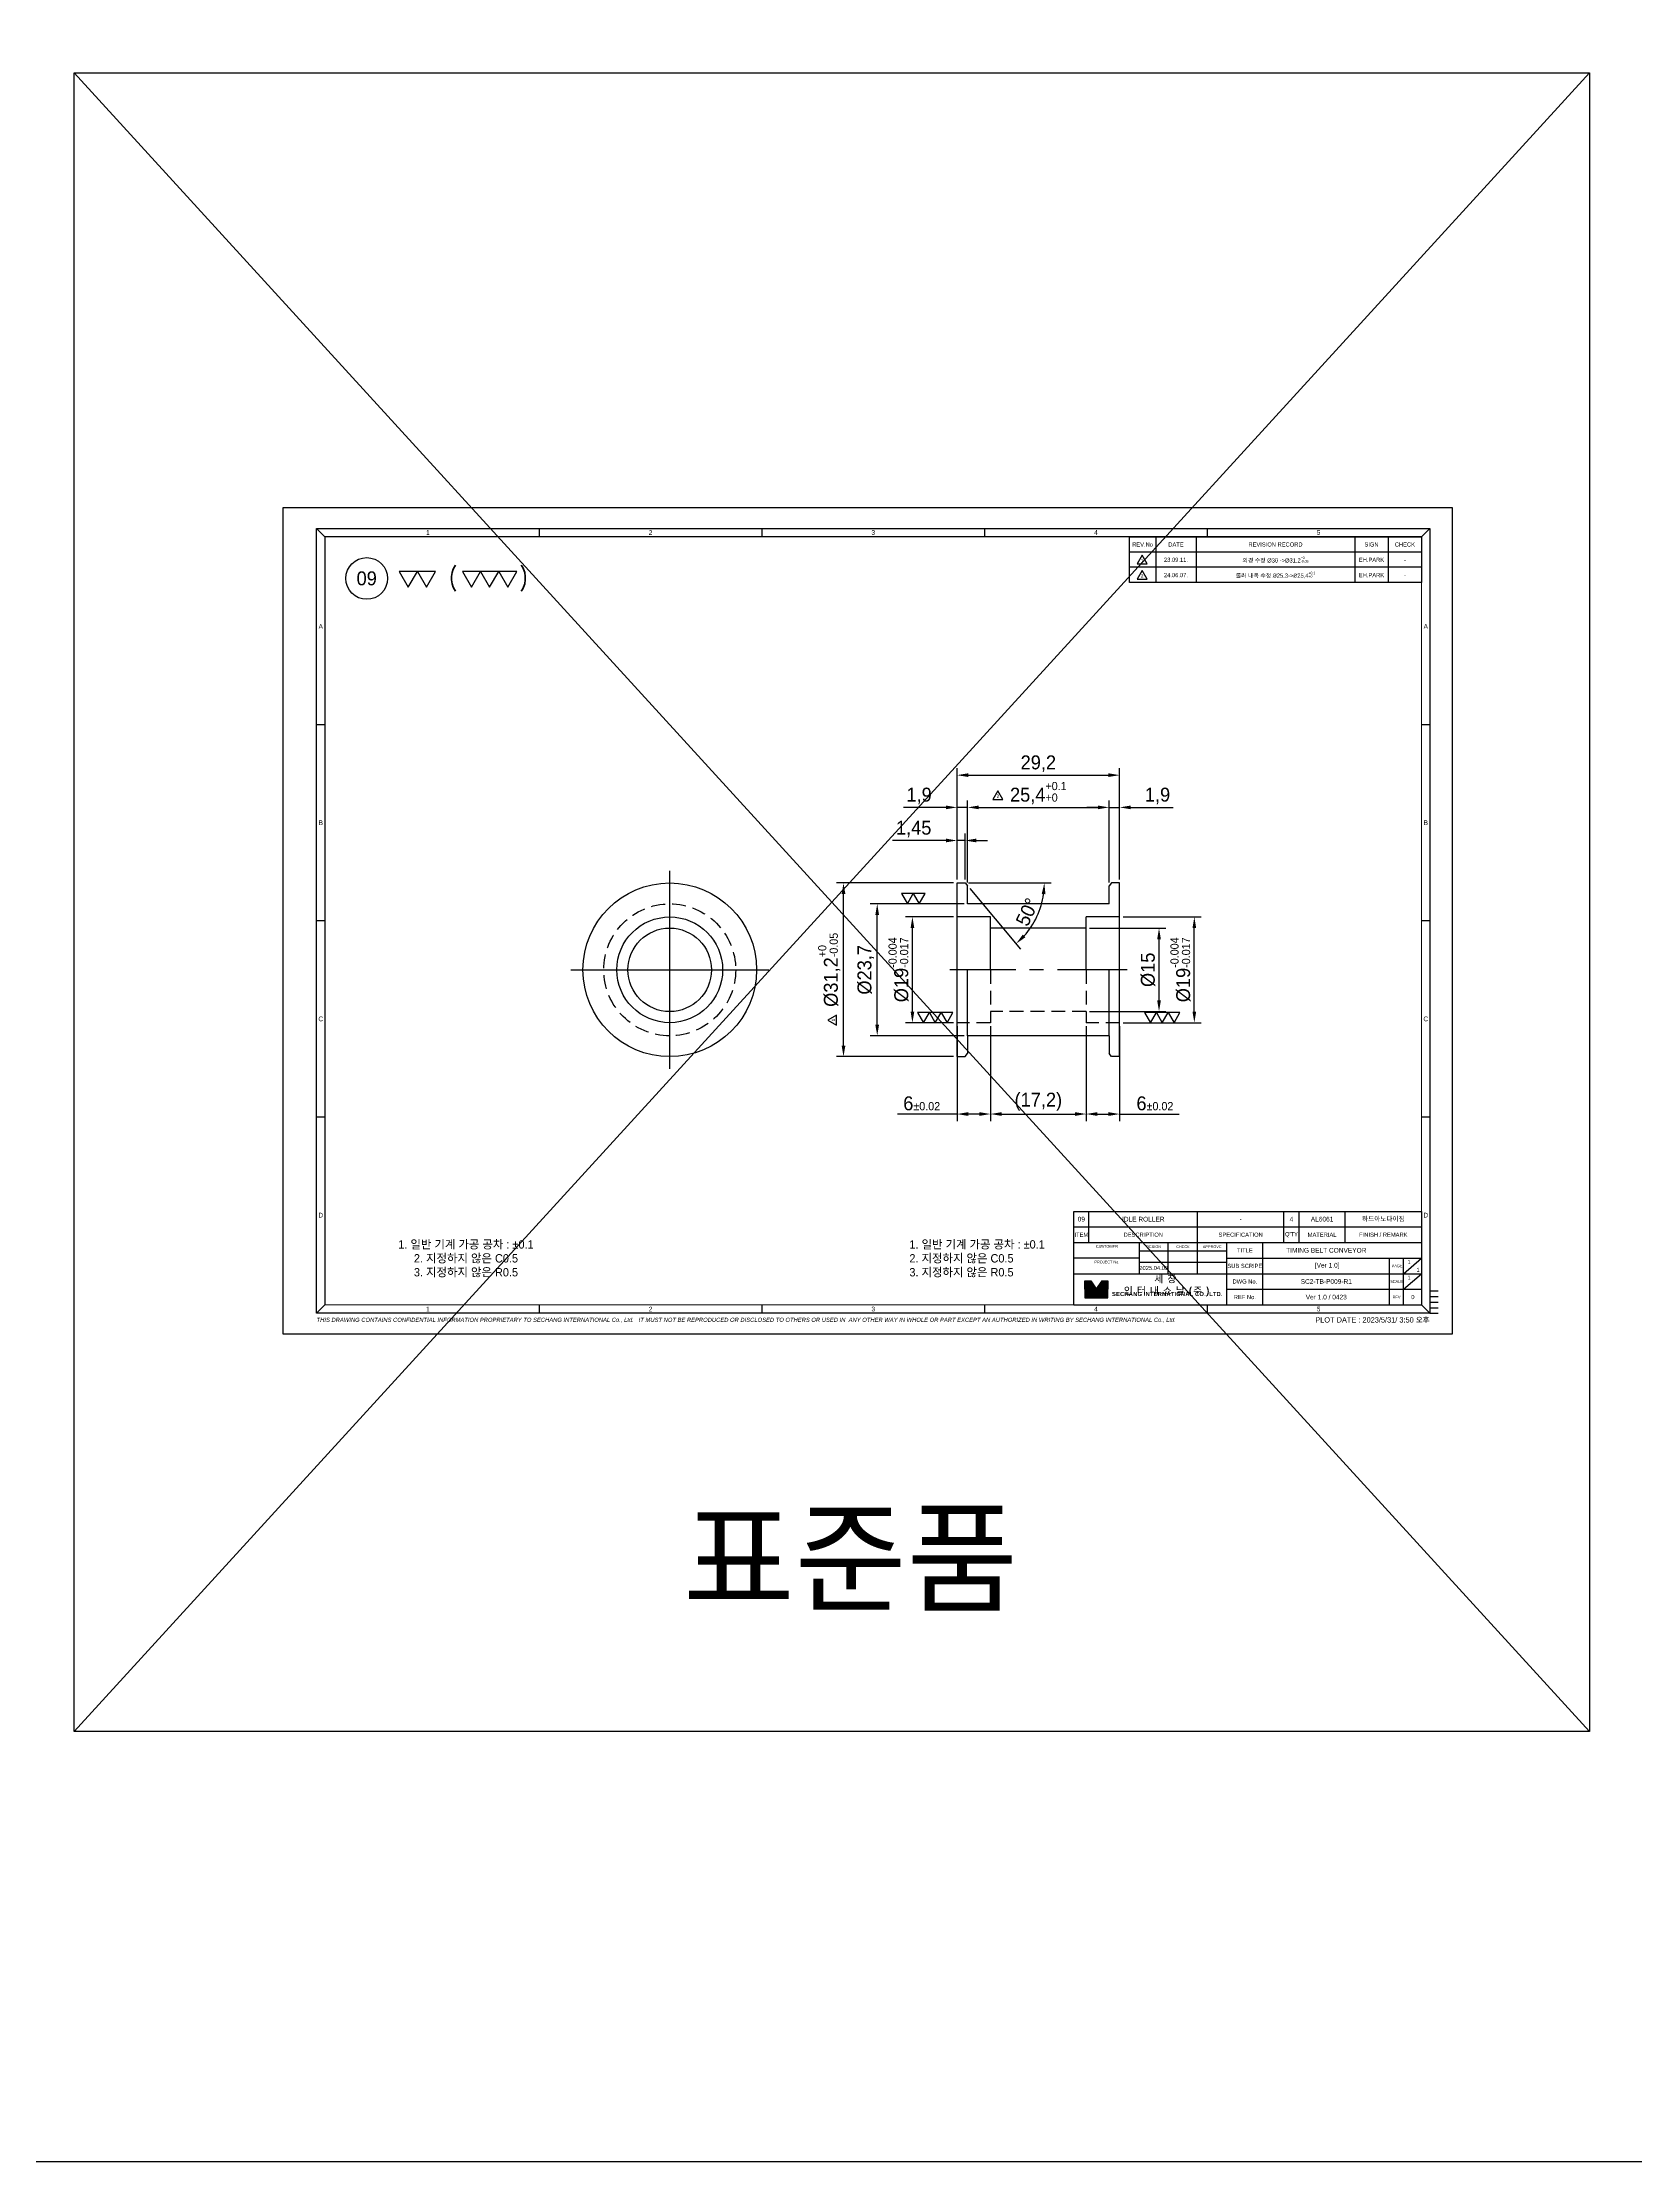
# Model space of a CAD drawing. Header units: inches. Extents: x 0 to 23821, y 0 to 11279.
# Drawn here: x 20790.7 to 21076.9, y 1770.5 to 2151.2 of the extents above; entities that cross this region are included whole.
import ezdxf
from ezdxf.enums import TextEntityAlignment as Align

# ---------------------------------------------------------------- set-up
doc = ezdxf.new("R2010")
doc.units = ezdxf.units.IN
doc.header["$LTSCALE"] = 10
doc.header["$MEASUREMENT"] = 0
for name, pattern in [('CENTER', [2, 1.25, -0.25, 0.25, -0.25]), ('HIDDEN', [0.375, 0.25, -0.125]), ('PHANTOM', [2.5, 1.25, -0.25, 0.25, -0.25, 0.25, -0.25])]:
    doc.linetypes.add(name, pattern=pattern)
doc.layers.get('Defpoints').update_dxf_attribs({"color": 8})
for name, color, linetype in [('11', 1, 'CENTER'), ('22', 2, 'HIDDEN'), ('66', 6, 'PHANTOM'), ('CENTER LINE', 1, 'CENTER'), ('D', 3, 'Continuous'), ('HIDDEN LINE', 4, 'HIDDEN'), ('T', 3, 'Continuous')]:
    doc.layers.add(name, color=color, linetype=linetype)
doc.styles.add('ROMANS', font='romans.shx', dxfattribs={"width": 0.9, "bigfont": 'whgtxt.shx'})
doc.styles.add('SCI', font='')
doc.styles.get('SCI').set_extended_font_data('Gulim')
doc.dimstyles.new('SCH', dxfattribs={"dimtxt": 2.5, "dimasz": 2, "dimexe": 1.25, "dimexo": 0.625, "dimtad": 1, "dimdec": 8, "dimtxsty": 'SCI', "dimcen": 2.5, "dimclrd": 4, "dimclre": 4, "dimclrt": 7, "dimadec": 8, "dimazin": 2, "dimtfac": 1, "dimtdec": 8, "dimtmove": 0, "dimatfit": 3, "dimfxl": 1, "dimarcsym": 0})

# ---------------------------------------------------------------- blocks, each defined once
blk = doc.blocks.new('*U638')
at = {"color": 2}
for points in [[(0, 0), (1.5, 2.6), (-1.5, 2.6)], [(3, 0), (4.5, 2.6), (1.5, 2.6)], [(10.49, 0), (11.99, 2.6), (8.99, 2.6)], [(13.49, 0), (14.99, 2.6), (11.99, 2.6)], [(16.49, 0), (17.99, 2.6), (14.99, 2.6)]]:
    blk.add_lwpolyline(points, close=True, dxfattribs=at)
at = {"color": 2, "style": 'ROMANS', "width": 0.8}
for s, p in [('(', (7.45, 1.73)), (')', (19.11, 1.73))]:
    blk.add_text(s, height=2.84, dxfattribs=at).set_placement(p, align=Align.MIDDLE_CENTER)
blk = doc.blocks.new('SECHANG TITLE')
h = blk.add_hatch(color=162)
h.dxf.hatch_style = 1
h.paths.add_polyline_path([(6.08, -25.11), (4.21, -25.11), (4.21, -27.9), (7.94, -27.9)])
h.paths.add_polyline_path([(12.06, -25.11), (10.19, -25.11), (8.33, -27.9), (12.06, -27.9)])
h.paths.add_polyline_path([(12.06, -28.1), (4.21, -28.1), (4.21, -30.89), (12.06, -30.89)])
at = {"color": 3}
for p, q in [((125, 0), (125, -33.6)), ((0, -5.6), (125, -5.6)), ((0, -33.6), (0, -5.6)), ((5.5, -11.2), (5.5, -5.6)), ((44.5, -22.4), (44.5, -5.6)), ((75.5, -11.2), (75.5, -5.6)), ((81, -11.2), (81, -5.6)), ((97.5, -11.2), (97.5, -5.6)), ((0, -11.2), (125, -11.2)), ((23.5, -11.2), (23.5, -22.4)), ((23.5, -14.2), (55, -14.2)), ((34, -22.4), (34, -11.2)), ((55, -33.6), (55, -11.2)), ((68, -33.6), (68, -11.2)), ((23.5, -16.8), (0, -16.8)), ((0, -22.4), (125, -22.4)), ((23.5, -18.3), (55, -18.3)), ((55, -16.8), (125, -16.8)), ((113.5, -33.6), (113.5, -16.8)), ((118.5, -22.4), (125, -16.8)), ((118.5, -33.6), (118.5, -16.8)), ((118.5, -28), (125, -22.4)), ((55, -28), (125, -28)), ((0, -33.6), (125, -33.6))]:
    blk.add_line(p, q, dxfattribs=at)
for p, q in [((4, -28), (4, -24.9)), ((4, -24.9), (6.19, -24.9)), ((4, -28), (4, -31.1)), ((4.21, -27.9), (4.21, -25.11)), ((4.21, -25.11), (6.08, -25.11)), ((7.94, -27.9), (4.21, -27.9)), ((12.06, -28.1), (4.21, -28.1)), ((4.21, -28.1), (4.21, -30.89)), ((6.08, -25.11), (7.94, -27.9)), ((6.19, -24.9), (8.13, -27.81)), ((10.08, -24.9), (8.13, -27.81)), ((10.19, -25.11), (8.33, -27.9)), ((12.06, -27.9), (8.33, -27.9)), ((10.08, -24.9), (12.27, -24.9)), ((10.19, -25.11), (12.06, -25.11)), ((12.06, -25.11), (12.06, -27.9)), ((12.06, -30.89), (12.06, -28.1)), ((12.27, -24.9), (12.27, -28)), ((12.27, -31.1), (12.27, -28)), ((4, -31.1), (12.27, -31.1)), ((4.21, -30.89), (12.06, -30.89))]:
    blk.add_line(p, q)
at = {"attachment_point": 5, "style": 'SCI'}
for s, insert, char_height, width in [("Q'TY", (78.25, -8.4), 1.5, 5.5), ('FINISH / REMARK', (111.25, -8.4), 1.5, 27.5), ('ITEM', (2.75, -8.4), 1.5, 5.5), (' CUSTOMER', (11.75, -12.6), 1, 23.5), ('DESCRIPTION', (25, -8.4), 1.5, 39), ('DESIGN', (28.75, -12.7), 1, 10.5), ('CHECK', (39.25, -12.7), 1, 10.5), ('APPROVE', (49.75, -12.7), 1, 10.5), ('SPECIFICATION', (60, -8.4), 1.5, 31), ('TITLE', (61.5, -14), 1.5, 13), ('MATERIAL', (89.25, -8.4), 1.5, 16.5), (' PROJECT No.', (11.75, -18.2), 1, 23.5), ('SUB SCRIPE', (61.5, -19.6), 1.5, 13), (' PAGE', (116, -19.6), 1, 5), ('{\\fGulim|b1|i0|c129|p50;\\T1.45;세창 인터내쇼날(주)}', (33.63, -26.75), 2.5, 38.7333), ('{\\fGulim|b1|i0|c129|p50;\\T1.05;SECHANG INTERNATIONAL CO., LTD.}', (33.63, -29.85), 1.5, 38.7333), ('DWG No.', (61.5, -25.2), 1.5, 13), ('REF No.', (61.5, -30.8), 1.5, 13), ('SCALE', (116, -25.2), 1, 5), ('REV', (116, -30.8), 1, 5)]:
    blk.add_mtext(s, dxfattribs=dict(at, insert=insert, char_height=char_height, width=width))
blk = doc.blocks.new('SECHANG REV')
at = {"color": 7}
blk.add_line((-52.5, 0), (-52.5, 5.5), dxfattribs=at)
blk.add_line((52.5, 0), (-52.5, 0))
at = {"color": 3}
for p, q in [((-43, 5.5), (-43, 0)), ((-28.5, 5.5), (-28.5, 0)), ((28.5, 5.5), (28.5, 0)), ((40.5, 5.5), (40.5, 0)), ((52.5, 5.5), (52.5, 0))]:
    blk.add_line(p, q, dxfattribs=at)
blk = doc.blocks.new('SECHANG A3')
at = {"color": 2}
for p, q in [((-198, 289.5), (-195, 286.5)), ((-118, 289.5), (-118, 286.5)), ((-38, 289.5), (-38, 286.5)), ((42, 289.5), (42, 286.5)), ((122, 289.5), (122, 286.5)), ((202, 289.5), (199, 286.5)), ((-195, 10.5), (-198, 7.5)), ((-118, 10.5), (-118, 7.5)), ((-38, 10.5), (-38, 7.5)), ((42, 10.5), (42, 7.5)), ((122, 10.5), (122, 7.5)), ((199, 10.5), (202, 7.5))]:
    blk.add_line(p, q, dxfattribs=at)
at = {"color": 3}
blk.add_line((94, 286.5), (199, 286.5), dxfattribs=at)
for p, q in [((-198, 219), (-195, 219)), ((199, 219), (202, 219)), ((-195, 148.5), (-198, 148.5)), ((202, 148.5), (199, 148.5)), ((-195, 78), (-198, 78)), ((202, 78), (199, 78)), ((202, 15.5), (205, 15.5))]:
    blk.add_line(p, q)
at = {"color": 1}
blk.add_lwpolyline([(-210, 297), (210, 297), (210, 0), (-210, 0)], close=True, dxfattribs=at)
at = {"color": 2}
blk.add_lwpolyline([(-198, 289.5), (202, 289.5), (202, 7.5), (-198, 7.5)], close=True, dxfattribs=at)
at = {"const_width": 0.4}
blk.add_lwpolyline([(-195, 286.5), (199, 286.5), (199, 10.5), (-195, 10.5)], close=True, dxfattribs=at)
at = {"layer": '11', "ltscale": 5}
blk.add_line((202, 11.5), (205, 11.5), dxfattribs=at)
at = {"layer": '22', "ltscale": 5}
blk.add_line((202, 13.5), (205, 13.5), dxfattribs=at)
at = {"layer": '66', "ltscale": 3}
blk.add_line((202, 9.5), (205, 9.5), dxfattribs=at)
at = {"layer": 'T'}
blk.add_line((202, 7.5), (205, 7.5), dxfattribs=at)
for name, p in [('SECHANG REV', (146.5, 281)), ('SECHANG TITLE', (74, 44.1))]:
    blk.add_blockref(name, p)
at = {"linetype": 'Continuous', "style": 'SCI'}
blk.add_text('PLOT DATE : 2023/5/31/ 3:50 오후', height=1.92, dxfattribs=at).set_placement((201.86, 4.16), align=Align.RIGHT)
at = {"color": 2, "style": 'SCI'}
for s, insert, char_height, width, attachment_point in [('1', (-158, 288), 1.7, 80, 5), ('2', (-78, 288), 1.7, 80, 5), ('3', (2, 288), 1.7, 80, 5), ('4', (82, 288), 1.7, 80, 5), ('5', (162, 288), 1.7, 80, 5), ('A', (-196.5, 254.25), 1.7, 3, 5), ('A', (200.5, 254.25), 1.7, 3, 5), ('B', (-196.5, 183.75), 1.7, 3, 5), ('B', (200.5, 183.75), 1.7, 3, 5), ('C', (-196.5, 113.25), 1.7, 3, 5), ('C', (200.5, 113.25), 1.7, 3, 5), ('D', (-196.5, 42.75), 1.7, 3, 5), ('D', (200.5, 42.75), 1.7, 3, 5), ('1. 일반 기계 가공 공차 : ±0.1\\P2. 지정하지 않은 C0.5\\P3. 지정하지 않은 R0.5', (14.98, 27.07), 3, 83.5818, 4), ('TIMING BELT CONVEYOR', (164.75, 30.1), 1.7, 45.5, 5), ('2025.04.03', (102.75, 23.75), 1.5, 10.5, 5), ('\\pi1.42726;1', (195.75, 23.1), 1.5, 3.25, 4), ('1', (-158, 9), 1.7, 80, 5), ('2', (-78, 9), 1.7, 80, 5), ('3', (2, 9), 1.7, 80, 5), ('4', (82, 9), 1.7, 80, 5), ('5', (162, 9), 1.7, 80, 5)]:
    blk.add_mtext(s, dxfattribs=dict(at, insert=insert, char_height=char_height, width=width, attachment_point=attachment_point))
at = {"char_height": 1.5, "attachment_point": 5, "style": 'SCI'}
for s, insert, width in [('REV.No', (98.75, 283.7), 9.5), ('DATE', (110.75, 283.7), 14.5), ('REVISION RECORD', (146.5, 283.7), 57), ('SIGN', (181, 283.7), 12), ('CHECK', (193, 283.7), 12)]:
    blk.add_mtext(s, dxfattribs=dict(at, insert=insert, width=width))
at = {"color": 3, "insert": (-198, 5), "char_height": 1.5, "width": 400.0238, "attachment_point": 4, "style": 'SCI'}
blk.add_mtext('{\\fArial|b0|i1|c0|p34;THIS DRAWING CONTAINS CONFIDENTIAL INFORMATION PROPRIETARY TO SECHANG INTERNATIONAL Co., Ltd.   IT MUST NOT BE REPRODUCED OR DISCLOSED TO OTHERS OR USED IN  ANY OTHER WAY IN WHOLE OR PART EXCEPT AN AUTHORIZED IN WRITING BY SECHANG INTERNATIONAL Co., Ltd.  }', dxfattribs=at)
blk = doc.blocks.new('A$C22515e4a')
at = {"color": 3}
for p, q in [((0, 0), (125, 0)), ((0, -5.6), (0, 0)), ((5.5, -5.6), (5.5, 0)), ((44.5, -5.6), (44.5, 0)), ((75.5, -5.6), (75.5, 0)), ((81, -5.6), (81, 0)), ((97.5, -5.6), (97.5, 0)), ((125, 0), (125, -5.6))]:
    blk.add_line(p, q, dxfattribs=at)
blk = doc.blocks.new('A$C33d05b65')
for p, q in [((-14.63, -15.6), (-14.63, 15.6)), ((-14.63, 15.6), (-13.18, 15.6)), ((-13.18, 15.6), (-12.73, 15.06)), ((13.12, 15.6), (12.67, 15.06)), ((14.57, 15.6), (13.12, 15.6)), ((14.57, -15.6), (14.57, 15.6)), ((-12.73, 11.85), (-12.73, 15.06)), ((12.67, 11.85), (-12.73, 11.85)), ((12.67, 11.85), (12.67, 15.06)), ((-8.63, 9.5), (-14.63, 9.5)), ((-8.63, 0), (-8.63, 9.5)), ((14.57, 9.5), (8.57, 9.5)), ((8.57, 0), (8.57, 9.5)), ((8.57, 7.5), (-8.63, 7.5)), ((-12.73, -11.85), (-12.73, 0)), ((12.67, -11.85), (12.67, 0)), ((-13.18, -15.6), (-12.73, -15.06)), ((12.67, -11.85), (-12.73, -11.85)), ((-12.73, -11.85), (-12.73, -15.06)), ((12.67, -11.85), (12.67, -15.06)), ((13.12, -15.6), (12.67, -15.06)), ((-14.63, -15.6), (-13.18, -15.6)), ((14.57, -15.6), (13.12, -15.6))]:
    blk.add_line(p, q)
at = {"layer": 'CENTER LINE'}
blk.add_line((15.91, 0), (-15.91, 0), dxfattribs=at)
at = {"layer": 'HIDDEN LINE'}
for p, q in [((-8.63, 0), (-8.63, -9.5)), ((8.57, 0), (8.57, -9.5)), ((8.57, -7.5), (-8.63, -7.5)), ((-8.63, -9.5), (-14.63, -9.5)), ((14.57, -9.5), (8.57, -9.5))]:
    blk.add_line(p, q, dxfattribs=at)
blk = doc.blocks.new('*D790')
at = {"color": 4, "lineweight": -2, "transparency": 16777216}
for p, q in [((20954.42, 1994.06), (20945.78, 1994.06)), ((20947.03, 1977.06), (20947.03, 1992.06)), ((20954.42, 1975.06), (20945.78, 1975.06))]:
    blk.add_line(p, q, dxfattribs=at)
at = {"color": 4, "transparency": 16777216}
for points in [[(20946.7, 1992.06), (20947.37, 1992.06), (20947.03, 1994.06)], [(20946.7, 1977.06), (20947.37, 1977.06), (20947.03, 1975.06)]]:
    blk.add_solid(points, dxfattribs=at)
at = {"layer": 'Defpoints', "color": 0, "transparency": 16777216}
for p in [(20947.03, 1994.06), (20955.05, 1994.06), (20955.05, 1975.06)]:
    blk.add_point(p, dxfattribs=at)
at = {"color": 7, "transparency": 16777216, "insert": (20944.55, 1984.56), "char_height": 2.5, "attachment_point": 5, "rotation": 90, "style": 'SCI'}
blk.add_mtext('%%c19{\\H0.59x;\\S-0.004^ -0.017;}', dxfattribs=at)
blk = doc.blocks.new('*D791')
at = {"color": 4, "lineweight": -2, "transparency": 16777216}
for p, q in [((20956.32, 1996.41), (20939.46, 1996.41)), ((20940.71, 1974.71), (20940.71, 1994.41)), ((20956.32, 1972.71), (20939.46, 1972.71))]:
    blk.add_line(p, q, dxfattribs=at)
at = {"color": 4, "transparency": 16777216}
for points in [[(20940.37, 1994.41), (20941.04, 1994.41), (20940.71, 1996.41)], [(20940.37, 1974.71), (20941.04, 1974.71), (20940.71, 1972.71)]]:
    blk.add_solid(points, dxfattribs=at)
at = {"layer": 'Defpoints', "color": 0, "transparency": 16777216}
for p in [(20940.71, 1996.41), (20956.95, 1996.41), (20956.95, 1972.71)]:
    blk.add_point(p, dxfattribs=at)
at = {"color": 7, "transparency": 16777216, "insert": (20938.64, 1984.56), "char_height": 2.5, "attachment_point": 5, "rotation": 90, "style": 'SCI'}
blk.add_mtext('%%c23,7', dxfattribs=at)
blk = doc.blocks.new('*D792')
at = {"color": 4, "lineweight": -2, "transparency": 16777216}
for p, q in [((20954.42, 2000.16), (20933.4, 2000.16)), ((20934.65, 1970.96), (20934.65, 1998.16)), ((20954.42, 1968.96), (20933.4, 1968.96))]:
    blk.add_line(p, q, dxfattribs=at)
at = {"color": 4, "transparency": 16777216}
for points in [[(20934.32, 1998.16), (20934.99, 1998.16), (20934.65, 2000.16)], [(20934.32, 1970.96), (20934.99, 1970.96), (20934.65, 1968.96)]]:
    blk.add_solid(points, dxfattribs=at)
at = {"layer": 'Defpoints', "color": 0, "transparency": 16777216}
for p in [(20934.65, 2000.16), (20955.05, 2000.16), (20955.05, 1968.96)]:
    blk.add_point(p, dxfattribs=at)
at = {"color": 7, "transparency": 16777216, "insert": (20932.09, 1984.56), "char_height": 2.5, "attachment_point": 5, "rotation": 90, "style": 'SCI'}
blk.add_mtext('%%c31,2{\\H0.59x;\\S+0^ -0.05;}', dxfattribs=at)
blk = doc.blocks.new('*D793')
at = {"color": 4, "lineweight": -2, "transparency": 16777216}
for p, q in [((20978.87, 1992.06), (20992.58, 1992.06)), ((20991.33, 1979.06), (20991.33, 1990.06)), ((20978.87, 1977.06), (20992.58, 1977.06))]:
    blk.add_line(p, q, dxfattribs=at)
at = {"color": 4, "transparency": 16777216}
for points in [[(20991, 1990.06), (20991.66, 1990.06), (20991.33, 1992.06)], [(20991, 1979.06), (20991.66, 1979.06), (20991.33, 1977.06)]]:
    blk.add_solid(points, dxfattribs=at)
at = {"layer": 'Defpoints', "color": 0, "transparency": 16777216}
for p in [(20978.25, 1992.06), (20991.33, 1992.06), (20978.25, 1977.06)]:
    blk.add_point(p, dxfattribs=at)
at = {"color": 7, "transparency": 16777216, "insert": (20989.36, 1984.56), "char_height": 2.5, "attachment_point": 5, "rotation": 90, "style": 'SCI'}
blk.add_mtext('%%c15', dxfattribs=at)
blk = doc.blocks.new('*D794')
at = {"color": 4, "lineweight": -2, "transparency": 16777216}
for p, q in [((20984.87, 1994.06), (20998.92, 1994.06)), ((20997.67, 1977.06), (20997.67, 1992.06)), ((20984.87, 1975.06), (20998.92, 1975.06))]:
    blk.add_line(p, q, dxfattribs=at)
at = {"color": 4, "transparency": 16777216}
for points in [[(20997.34, 1992.06), (20998.01, 1992.06), (20997.67, 1994.06)], [(20997.34, 1977.06), (20998.01, 1977.06), (20997.67, 1975.06)]]:
    blk.add_solid(points, dxfattribs=at)
at = {"layer": 'Defpoints', "color": 0, "transparency": 16777216}
for p in [(20984.25, 1994.06), (20997.67, 1994.06), (20984.25, 1975.06)]:
    blk.add_point(p, dxfattribs=at)
at = {"color": 7, "transparency": 16777216, "insert": (20995.19, 1984.56), "char_height": 2.5, "attachment_point": 5, "rotation": 90, "style": 'SCI'}
blk.add_mtext('%%c19{\\H0.59x;\\S-0.004^ -0.017;}', dxfattribs=at)
blk = doc.blocks.new('*D795')
at = {"color": 4, "lineweight": -2, "transparency": 16777216}
for p, q in [((20955.05, 1974.43), (20955.05, 1957.4)), ((20961.05, 1974.43), (20961.05, 1957.4)), ((20955.05, 1958.65), (20944.35, 1958.65)), ((20959.05, 1958.65), (20957.05, 1958.65))]:
    blk.add_line(p, q, dxfattribs=at)
at = {"color": 4, "transparency": 16777216}
for points in [[(20957.05, 1958.99), (20957.05, 1958.32), (20955.05, 1958.65)], [(20959.05, 1958.99), (20959.05, 1958.32), (20961.05, 1958.65)]]:
    blk.add_solid(points, dxfattribs=at)
at = {"layer": 'Defpoints', "color": 0, "transparency": 16777216}
for p in [(20955.05, 1975.06), (20961.05, 1975.06), (20955.05, 1958.65)]:
    blk.add_point(p, dxfattribs=at)
at = {"color": 7, "transparency": 16777216, "insert": (20948.7, 1960.56), "char_height": 2.5, "attachment_point": 5, "style": 'SCI'}
blk.add_mtext('6{\\H0.59x;%%p0.02}', dxfattribs=at)
blk = doc.blocks.new('*D796')
at = {"color": 4, "lineweight": -2, "transparency": 16777216}
for p, q in [((20961.05, 1974.43), (20961.05, 1957.4)), ((20978.25, 1974.43), (20978.25, 1957.4)), ((20963.05, 1958.65), (20976.25, 1958.65))]:
    blk.add_line(p, q, dxfattribs=at)
at = {"color": 4, "transparency": 16777216}
for points in [[(20963.05, 1958.99), (20963.05, 1958.32), (20961.05, 1958.65)], [(20976.25, 1958.99), (20976.25, 1958.32), (20978.25, 1958.65)]]:
    blk.add_solid(points, dxfattribs=at)
at = {"layer": 'Defpoints', "color": 0, "transparency": 16777216}
for p in [(20961.05, 1975.06), (20978.25, 1975.06), (20978.25, 1958.65)]:
    blk.add_point(p, dxfattribs=at)
at = {"color": 7, "transparency": 16777216, "insert": (20969.65, 1960.86), "char_height": 2.5, "attachment_point": 5, "style": 'SCI'}
blk.add_mtext('(17,2)', dxfattribs=at)
blk = doc.blocks.new('*D644')
at = {"color": 4, "lineweight": -2, "transparency": 16777216}
for p, q in [((20978.25, 1974.43), (20978.25, 1957.4)), ((20984.25, 1974.43), (20984.25, 1957.4)), ((20980.25, 1958.65), (20982.25, 1958.65)), ((20984.25, 1958.65), (20994.94, 1958.65))]:
    blk.add_line(p, q, dxfattribs=at)
at = {"color": 4, "transparency": 16777216}
for points in [[(20980.25, 1958.99), (20980.25, 1958.32), (20978.25, 1958.65)], [(20982.25, 1958.99), (20982.25, 1958.32), (20984.25, 1958.65)]]:
    blk.add_solid(points, dxfattribs=at)
at = {"layer": 'Defpoints', "color": 0, "transparency": 16777216}
for p in [(20978.25, 1975.06), (20984.25, 1975.06), (20984.25, 1958.65)]:
    blk.add_point(p, dxfattribs=at)
at = {"color": 7, "transparency": 16777216, "insert": (20990.59, 1960.56), "char_height": 2.5, "attachment_point": 5, "style": 'SCI'}
blk.add_mtext('6{\\H0.59x;%%p0.02}', dxfattribs=at)
blk = doc.blocks.new('*D797')
at = {"color": 4, "lineweight": -2, "transparency": 16777216}
for p, q in [((20955.05, 2000.78), (20955.05, 2014.99)), ((20956.95, 2000.25), (20956.95, 2014.99)), ((20953.05, 2013.74), (20945.42, 2013.74)), ((20956.95, 2013.74), (20955.05, 2013.74)), ((20958.95, 2013.74), (20960.95, 2013.74))]:
    blk.add_line(p, q, dxfattribs=at)
at = {"color": 4, "transparency": 16777216}
for points in [[(20953.05, 2014.07), (20953.05, 2013.41), (20955.05, 2013.74)], [(20958.95, 2014.07), (20958.95, 2013.41), (20956.95, 2013.74)]]:
    blk.add_solid(points, dxfattribs=at)
at = {"layer": 'Defpoints', "color": 0, "transparency": 16777216}
for p in [(20955.05, 2013.74), (20955.05, 2000.16), (20956.95, 1999.62)]:
    blk.add_point(p, dxfattribs=at)
at = {"color": 7, "transparency": 16777216, "insert": (20948.23, 2015.8), "char_height": 2.5, "attachment_point": 5, "style": 'SCI'}
blk.add_mtext('1,9', dxfattribs=at)
blk = doc.blocks.new('*D798')
at = {"color": 4, "lineweight": -2, "transparency": 16777216}
for p, q in [((20982.35, 2000.25), (20982.35, 2014.99)), ((20984.25, 2000.78), (20984.25, 2014.99)), ((20980.35, 2013.74), (20978.35, 2013.74)), ((20982.35, 2013.74), (20984.25, 2013.74)), ((20986.25, 2013.74), (20993.87, 2013.74))]:
    blk.add_line(p, q, dxfattribs=at)
at = {"color": 4, "transparency": 16777216}
for points in [[(20980.35, 2014.07), (20980.35, 2013.41), (20982.35, 2013.74)], [(20986.25, 2014.07), (20986.25, 2013.41), (20984.25, 2013.74)]]:
    blk.add_solid(points, dxfattribs=at)
at = {"layer": 'Defpoints', "color": 0, "transparency": 16777216}
for p in [(20984.25, 2013.74), (20982.35, 1999.62), (20984.25, 2000.16)]:
    blk.add_point(p, dxfattribs=at)
at = {"color": 7, "transparency": 16777216, "insert": (20991.06, 2015.8), "char_height": 2.5, "attachment_point": 5, "style": 'SCI'}
blk.add_mtext('1,9', dxfattribs=at)
blk = doc.blocks.new('*D799')
at = {"color": 4, "lineweight": -2, "transparency": 16777216}
for p, q in [((20956.95, 2000.25), (20956.95, 2014.99)), ((20982.35, 2000.25), (20982.35, 2014.99)), ((20958.95, 2013.74), (20980.35, 2013.74))]:
    blk.add_line(p, q, dxfattribs=at)
at = {"color": 4, "transparency": 16777216}
for points in [[(20958.95, 2014.07), (20958.95, 2013.41), (20956.95, 2013.74)], [(20980.35, 2014.07), (20980.35, 2013.41), (20982.35, 2013.74)]]:
    blk.add_solid(points, dxfattribs=at)
at = {"layer": 'Defpoints', "color": 0, "transparency": 16777216}
for p in [(20982.35, 2013.74), (20956.95, 1999.62), (20982.35, 1999.62)]:
    blk.add_point(p, dxfattribs=at)
at = {"color": 7, "transparency": 16777216, "insert": (20969.65, 2016.31), "char_height": 2.5, "attachment_point": 5, "style": 'SCI'}
blk.add_mtext('25,4{\\H0.59x;\\S+0.1^ +0;}', dxfattribs=at)
blk = doc.blocks.new('*D800')
at = {"color": 4, "lineweight": -2, "transparency": 16777216}
for p, q in [((20955.05, 2000.78), (20955.05, 2020.78)), ((20957.05, 2019.53), (20982.25, 2019.53)), ((20984.25, 2000.78), (20984.25, 2020.78))]:
    blk.add_line(p, q, dxfattribs=at)
at = {"color": 4, "transparency": 16777216}
for points in [[(20957.05, 2019.86), (20957.05, 2019.2), (20955.05, 2019.53)], [(20982.25, 2019.86), (20982.25, 2019.2), (20984.25, 2019.53)]]:
    blk.add_solid(points, dxfattribs=at)
at = {"layer": 'Defpoints', "color": 0, "transparency": 16777216}
for p in [(20984.25, 2019.53), (20955.05, 2000.16), (20984.25, 2000.16)]:
    blk.add_point(p, dxfattribs=at)
at = {"color": 7, "transparency": 16777216, "insert": (20969.65, 2021.59), "char_height": 2.5, "attachment_point": 5, "style": 'SCI'}
blk.add_mtext('29,2', dxfattribs=at)
blk = doc.blocks.new('*D801')
at = {"color": 4, "lineweight": -2, "transparency": 16777216}
for p, q in [((20953.05, 2007.79), (20943.47, 2007.79)), ((20955.05, 2000.78), (20955.05, 2009.04)), ((20956.5, 2007.79), (20955.05, 2007.79)), ((20956.5, 2000.78), (20956.5, 2009.04)), ((20958.5, 2007.79), (20960.5, 2007.79))]:
    blk.add_line(p, q, dxfattribs=at)
at = {"color": 4, "transparency": 16777216}
for points in [[(20953.05, 2008.13), (20953.05, 2007.46), (20955.05, 2007.79)], [(20958.5, 2008.13), (20958.5, 2007.46), (20956.5, 2007.79)]]:
    blk.add_solid(points, dxfattribs=at)
at = {"layer": 'Defpoints', "color": 0, "transparency": 16777216}
for p in [(20955.05, 2007.79), (20955.05, 2000.16), (20956.5, 2000.16)]:
    blk.add_point(p, dxfattribs=at)
at = {"color": 7, "transparency": 16777216, "insert": (20947.26, 2009.86), "char_height": 2.5, "attachment_point": 5, "style": 'SCI'}
blk.add_mtext('1,45', dxfattribs=at)
blk = doc.blocks.new('*D802')
at = {"color": 4, "lineweight": -2, "transparency": 16777216}
for p, q in [((20957.12, 2000.16), (20971.98, 2000.16)), ((20957.35, 1999.14), (20966.45, 1988.3))]:
    blk.add_line(p, q, dxfattribs=at)
blk.add_arc((20956.5, 2000.16), 14.24, 318.0552, 351.9448, dxfattribs=at)
at = {"color": 4, "transparency": 16777216}
for points in [[(20970.26, 1998.19), (20970.93, 1998.14), (20970.73, 2000.16)], [(20967.32, 1990.4), (20966.85, 1990.88), (20965.65, 1989.25)]]:
    blk.add_solid(points, dxfattribs=at)
at = {"layer": 'Defpoints', "color": 0, "transparency": 16777216}
for p in [(20955.05, 2000.16), (20956.5, 2000.16), (20956.5, 2000.16), (20956.95, 1999.62), (20968.39, 1992.34)]:
    blk.add_point(p, dxfattribs=at)
at = {"color": 7, "transparency": 16777216, "insert": (20967.67, 1994.95), "char_height": 2.5, "attachment_point": 5, "rotation": 65, "style": 'SCI'}
blk.add_mtext('50°', dxfattribs=at)
blk = doc.blocks.new('*U637')
at = {"color": 2}
for points in [[(0, 0), (1.5, 2.6), (-1.5, 2.6)], [(3, 0), (4.5, 2.6), (1.5, 2.6)], [(6, 0), (7.5, 2.6), (4.5, 2.6)]]:
    blk.add_lwpolyline(points, close=True, dxfattribs=at)
blk = doc.blocks.new('*U546')
at = {"color": 2}
for points in [[(0, 0), (1.5, 2.6), (-1.5, 2.6)], [(3, 0), (4.5, 2.6), (1.5, 2.6)]]:
    blk.add_lwpolyline(points, close=True, dxfattribs=at)
blk = doc.blocks.new('A$C97915dec')
for radius in [15.6, 9.5, 7.5]:
    blk.add_circle((0, 0), radius)
at = {"layer": 'CENTER LINE', "ltscale": 5.3325}
for p, q in [((0, -17.775), (0, 17.775)), ((-17.775, 0), (17.775, 0))]:
    blk.add_line(p, q, dxfattribs=at)
at = {"layer": 'HIDDEN LINE'}
blk.add_circle((0, 0), 11.85, dxfattribs=at)
blk = doc.blocks.new('A$C5b8731fd')
for p, q in [((0, 0), (-2.25, -3.9)), ((2.25, -3.9), (0, 0)), ((-2.25, -3.9), (2.25, -3.9))]:
    blk.add_line(p, q)

msp = doc.modelspace()

# ---------------------------------------------------------------- linework, layer by layer
msp.add_lwpolyline([(16750, 1770.46366694), (23820.81798648, 1770.46366694), (23820.81798648, 2874.08069523), (16750, 2874.08069523)], close=True)
msp.add_circle((20849, 2054.86632666), 3.75)
at = {"layer": 'D'}
for p, q in [((20796.42595748, 2145.71025841), (21068.64482875, 1847.70465967)), ((20796.42595748, 1847.70465967), (21068.64482875, 2145.71025841))]:
    msp.add_line(p, q, dxfattribs=at)
msp.add_lwpolyline([(20796.42595748, 2145.71025841), (21068.64482875, 2145.71025841), (21068.64482875, 1847.70465967), (20796.42595748, 1847.70465967)], close=True, dxfattribs=at)

# ---------------------------------------------------------------- block references
for name, p, xscale, yscale, zscale in [('SECHANG A3', (20939, 1919.11632666), 0.5, 0.5, 0.5), ('SECHANG REV', (21012.25, 2056.86632666), 0.5, 0.5, 0.5), ('*U638', (20856.47109874, 2053.27735565), 1.083333333333445, 1.083333333333445, 1.083333333333445), ('SECHANG REV', (21012.25, 2054.11632666), 0.5, 0.5, 0.5), ('A$C5b8731fd', (20988.30451915, 2059.03272671), 0.3999999999999999, 0.3999999999999999, 0.3999999999999999), ('A$C5b8731fd', (20988.30451915, 2056.28272671), 0.3999999999999999, 0.3999999999999999, 0.3999999999999999), ('A$C5b8731fd', (20962.38433809, 2016.72384142), 0.3999999999999999, 0.3999999999999999, 0.3999999999999999), ('*U546', (20946.12409943, 1996.40965546), 0.706229957121827, 0.706229957121827, 0.706229957121827), ('*U637', (20949.0132823, 1975.05965546), 0.706229957121827, 0.706229957121827, 0.706229957121827), ('*U637', (20989.80048235, 1975.05965546), 0.706229957121827, 0.706229957121827, 0.706229957121827), ('A$C22515e4a', (20976, 1941.16632666), 0.5, 0.5, 0.5)]:
    msp.add_blockref(name, p, dxfattribs=dict(xscale=xscale, yscale=yscale, zscale=zscale))
for name, p in [('A$C97915dec', (20903.43799028, 1984.55965546)), ('A$C33d05b65', (20969.67730694, 1984.55965546))]:
    msp.add_blockref(name, p)
at = {"xscale": 0.3999999999999999, "yscale": 0.3999999999999999, "zscale": 0.3999999999999999, "rotation": 90}
msp.add_blockref('A$C5b8731fd', (20931.84034208, 1975.52676667), dxfattribs=at)

# ---------------------------------------------------------------- texts
at = {"color": 2, "style": 'SCI'}
for s, insert, char_height, width, attachment_point in [('09', (20849, 2054.86632666), 2.5, 7.5, 5), ('09', (20977.375, 1939.76632666), 0.85, 2.75, 5), ('IDLE ROLLER', (20988.5, 1939.76632666), 0.85, 19.5, 5), ('-', (21006, 1939.76632666), 0.85, 15.5, 5), ('4', (21015.125, 1939.76632666), 0.85, 2.75, 5), ('AL6061', (21020.625, 1939.76632666), 0.85, 8.25, 5), ('하드아노다이징', (21031.625, 1939.76632666), 0.85, 13.75, 5), ('1. 일반 기계 가공 공차 : ±0.1\\P2. 지정하지 않은 C0.5\\P3. 지정하지 않은 R0.5', (20866.83303359, 1932.65192822), 1.5, 41.7909183144, 5), (' [Ver 1.0]', (21021.375, 1931.36632666), 0.85, 22.75, 5), ('\\pi0.71363;1', (21035.25, 1932.06632666), 0.75, 1.625, 4), ('SC2-TB-P009-R1', (21021.375, 1928.56632666), 0.85, 22.75, 5), ('\\pi0.71363;1', (21035.25, 1929.26632666), 0.75, 1.625, 4), ('Ver 1.0 / 0423', (21021.375, 1925.76632666), 0.85, 22.75, 5), ('\\pi1.39431;0', (21035.25, 1925.76632666), 0.75, 3.25, 4), ('\\pi16.65776;표준품', (20889.14357528, 1886.85941475), 16, 94.7802370477, 1)]:
    msp.add_mtext(s, dxfattribs=dict(at, insert=insert, char_height=char_height, width=width, attachment_point=attachment_point))
at = {"attachment_point": 5, "style": 'SCI'}
for s, insert, char_height, width in [('{\\fGulim|b0|i0|c129|p50;1}', (20988.30451915, 2058.05761202), 0.6, 1.8015447416), ('23.09.11.', (20994.375, 2058.21632666), 0.75, 7.25), ('24.06.07.', (20994.375, 2055.46632666), 0.75, 7.25), ('롤러 내폭 수정 {\\fISOCPEUR|b0|i0|c0|p34;%%C}25.3->{\\fISOCPEUR|b0|i0|c0|p34;%%C\\fGulim|b0|i0|c129|p50;\\C7;25,4\\H0.59x;\\S+0.1^ +0;}', (21012.25, 2055.46632666), 0.75, 28.5), ('외경 수정 Ø30 ->Ø31.2{\\H0.59x;\\C7;\\S+0^ -0.05;}', (21012.25, 2058.21632666), 0.75, 28.5), ('EH.PARK', (21029.5, 2058.21632666), 0.75, 6), ('EH.PARK', (21029.5, 2055.46632666), 0.75, 6), ('-', (21035.5, 2058.21632666), 0.75, 6), ('2', (20988.30451915, 2055.30761202), 0.6, 1.8015447416), ('-', (21035.5, 2055.46632666), 0.75, 6), ('2', (20962.38433809, 2015.74872673), 0.6, 1.8015447416)]:
    msp.add_mtext(s, dxfattribs=dict(at, insert=insert, char_height=char_height, width=width))
at = {"insert": (20932.81545678, 1975.52676667), "char_height": 0.6, "width": 1.8015447416, "attachment_point": 5, "rotation": 90, "style": 'SCI'}
msp.add_mtext('{\\fGulim|b0|i0|c129|p50;1}', dxfattribs=at)

# ---------------------------------------------------------------- dimensions: what is measured, and where the dimension line sits
for base, p1, p2, picture, middle in [((20984.2455513271, 2019.5315619093), (20955.0455513271, 2000.1596554592), (20984.2455513271, 2000.1596554592), '*D800', (20969.6455513271, 2021.5929800184)), ((20955.04555133, 2013.73835767), (20956.94555133, 1999.62336634), (20955.04555133, 2000.15965546), '*D797', (20948.23346744, 2015.80144023)), ((20984.24555133, 2013.73835767), (20982.34555133, 1999.62336634), (20984.24555133, 2000.15965546), '*D798', (20991.05763522, 2015.80144023)), ((20955.04555133, 2007.79448719), (20956.49555133, 2000.15965546), (20955.04555133, 2000.15965546), '*D801', (20947.25643681, 2009.85756975))]:
    dim = msp.add_linear_dim(base=base, p1=p1, p2=p2, dimstyle='SCH')
    dim.commit()
    dim.dimension.update_dxf_attribs({"geometry": picture, "text_midpoint": middle})
for base, p1, p2, text, picture, middle in [((20982.3455513271, 2013.7383576724), (20956.9455513271, 1999.6233663425), (20982.3455513271, 1999.6233663425), '<>{\\H0.59x;\\S+0.1^ +0;}', '*D799', (20969.6455513271, 2016.3082256262)), ((20955.0455513271, 1958.6518580771), (20961.0455513271, 1975.0596554592), (20955.0455513271, 1975.0596554592), '<>{\\H0.59x;%%p0.02}', '*D795', (20948.6981645095, 1960.5584825778)), ((20978.2455513271, 1958.6518580771), (20961.0455513271, 1975.0596554592), (20978.2455513271, 1975.0596554592), '(<>)', '*D796', (20969.6455513271, 1960.856418663)), ((20984.2455513271, 1958.6518580771), (20978.2455513271, 1975.0596554592), (20984.2455513271, 1975.0596554592), '<>{\\H0.59x;%%p0.02}', '*D644', (20990.5929381447, 1960.5584825778))]:
    dim = msp.add_linear_dim(base=base, p1=p1, p2=p2, text=text, dimstyle='SCH')
    dim.commit()
    dim.dimension.update_dxf_attribs({"geometry": picture, "text_midpoint": middle})
for base, p1, p2, text, picture, middle in [((20934.6549031248, 2000.1596554592), (20955.0455513271, 1968.9596554592), (20955.0455513271, 2000.1596554592), '%%c<>{\\H0.59x;\\S+0^ -0.05;}', '*D792', (20932.0869992189, 1984.5596554592)), ((20940.7053526408, 1996.4096554592), (20956.9455513271, 1972.7096554592), (20956.9455513271, 1996.4096554592), '%%c<>', '*D791', (20938.6439345316, 1984.5596554592)), ((20947.0331190616, 1994.0596554592), (20955.0455513271, 1975.0596554592), (20955.0455513271, 1994.0596554592), '%%c<>{\\H0.59x;\\S-0.004^ -0.017;}', '*D790', (20944.553813691, 1984.5596554592)), ((20997.6742551148, 1994.0596554592), (20984.2455513271, 1975.0596554592), (20984.2455513271, 1994.0596554592), '%%c<>{\\H0.59x;\\S-0.004^ -0.017;}', '*D794', (20995.1949497441, 1984.5596554592)), ((20991.3296978598, 1992.0596554592), (20978.2455513271, 1977.0596554592), (20978.2455513271, 1992.0596554592), '%%c<>', '*D793', (20989.3581599103, 1984.5596554592))]:
    dim = msp.add_linear_dim(base=base, p1=p1, p2=p2, angle=90, text=text, dimstyle='SCH')
    dim.commit()
    dim.dimension.update_dxf_attribs({"geometry": picture, "text_midpoint": middle})
dim = msp.add_angular_dim_2l(base=(20968.3908127285, 1992.3360189593), line1=((20955.0455513271, 2000.1596554592), (20956.4955513271, 2000.1596554592)), line2=((20956.4955513271, 2000.1596554592), (20956.9455513271, 1999.6233663425)), dimstyle='SCH')
dim.commit()
dim.dimension.update_dxf_attribs({"geometry": '*D802', "text_midpoint": (20967.6711238121, 1994.9484004252)})

doc.saveas('drawing.dxf')
